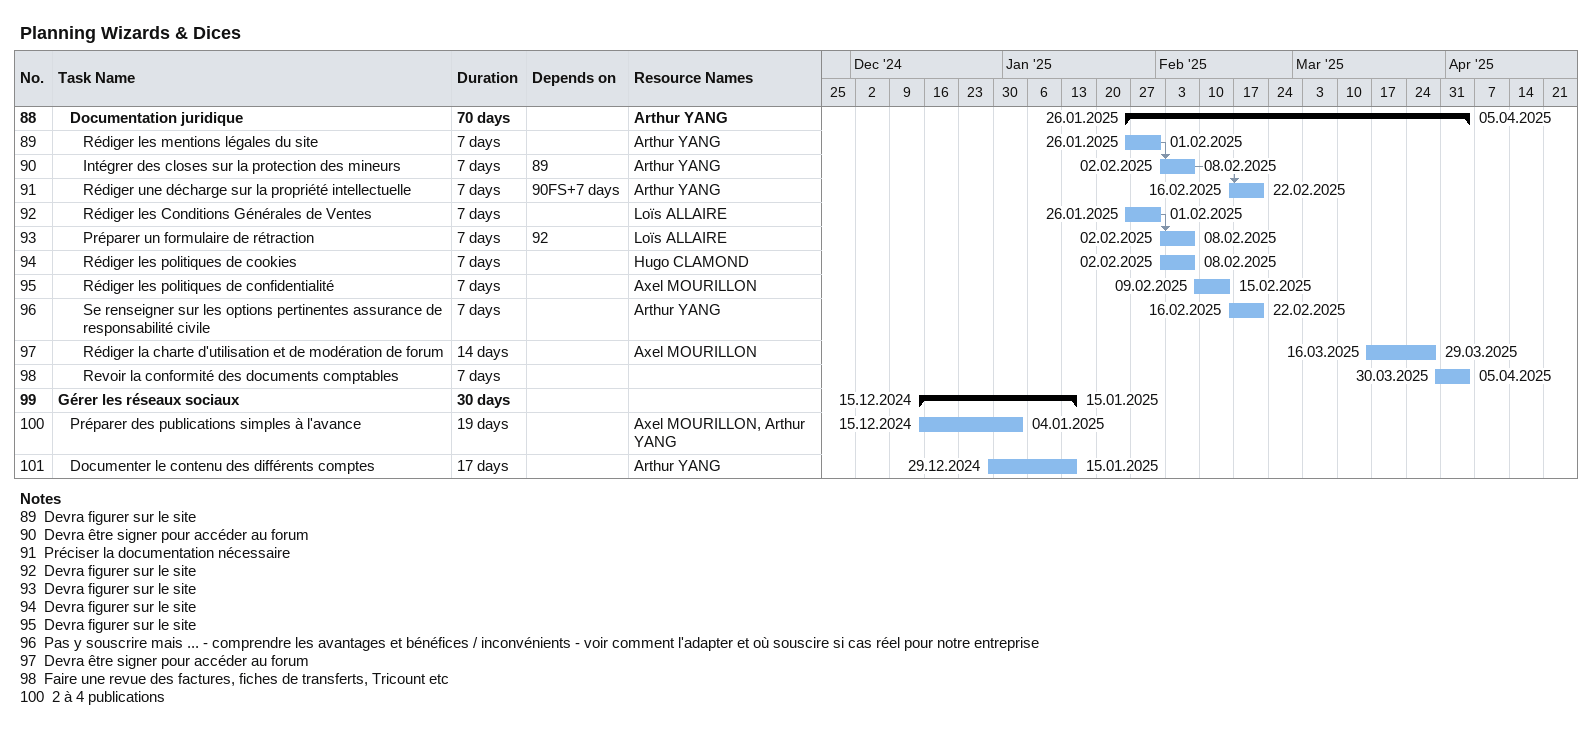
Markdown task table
Planning Wizards & Dices

| ID | Level | Task | Duration | Start | Finish | Predecessors | Resources |
|---|---|---|---|---|---|---|---|
| 88 | 2 | **Documentation juridique** | 70d | 2025-01-26 | 2025-04-05 |  | Arthur YANG |
| 89 | 3 | Rédiger les mentions légales du site | 7d | 2025-01-26 | 2025-02-01 |  | Arthur YANG |
| 90 | 3 | Intégrer des closes sur la protection des mineurs | 7d | 2025-02-02 | 2025-02-08 | 89 | Arthur YANG |
| 91 | 3 | Rédiger une décharge sur la propriété intellectuelle | 7d | 2025-02-16 | 2025-02-22 | 90FS+7d | Arthur YANG |
| 92 | 3 | Rédiger les Conditions Générales de Ventes | 7d | 2025-01-26 | 2025-02-01 |  | Loïs ALLAIRE |
| 93 | 3 | Préparer un formulaire de rétraction | 7d | 2025-02-02 | 2025-02-08 | 92 | Loïs ALLAIRE |
| 94 | 3 | Rédiger les politiques de cookies | 7d | 2025-02-02 | 2025-02-08 |  | Hugo CLAMOND |
| 95 | 3 | Rédiger les politiques de confidentialité | 7d | 2025-02-09 | 2025-02-15 |  | Axel MOURILLON |
| 96 | 3 | Se renseigner sur les options pertinentes assurance de responsabilité civile | 7d | 2025-02-16 | 2025-02-22 |  | Arthur YANG |
| 97 | 3 | Rédiger la charte d'utilisation et de modération de forum | 14d | 2025-03-16 | 2025-03-29 |  | Axel MOURILLON |
| 98 | 3 | Revoir la conformité des documents comptables | 7d | 2025-03-30 | 2025-04-05 |  |  |
| 99 | 1 | **Gérer les réseaux sociaux** | 30d | 2024-12-15 | 2025-01-15 |  |  |
| 100 | 2 | Préparer des publications simples à l'avance | 19d | 2024-12-15 | 2025-01-04 |  | Axel MOURILLON, Arthur YANG |
| 101 | 2 | Documenter le contenu des différents comptes | 17d | 2024-12-29 | 2025-01-15 |  | Arthur YANG |

Notes
- 89: Devra figurer sur le site
- 90: Devra être signer pour accéder au forum
- 91: Préciser la documentation nécessaire
- 92: Devra figurer sur le site
- 93: Devra figurer sur le site
- 94: Devra figurer sur le site
- 95: Devra figurer sur le site
- 96: Pas y souscrire mais ... - comprendre les avantages et bénéfices / inconvénients - voir comment l'adapter et où souscire si cas réel pour notre entreprise
- 97: Devra être signer pour accéder au forum
- 98: Faire une revue des factures, fiches de transferts, Tricount etc
- 100: 2 à 4 publications
